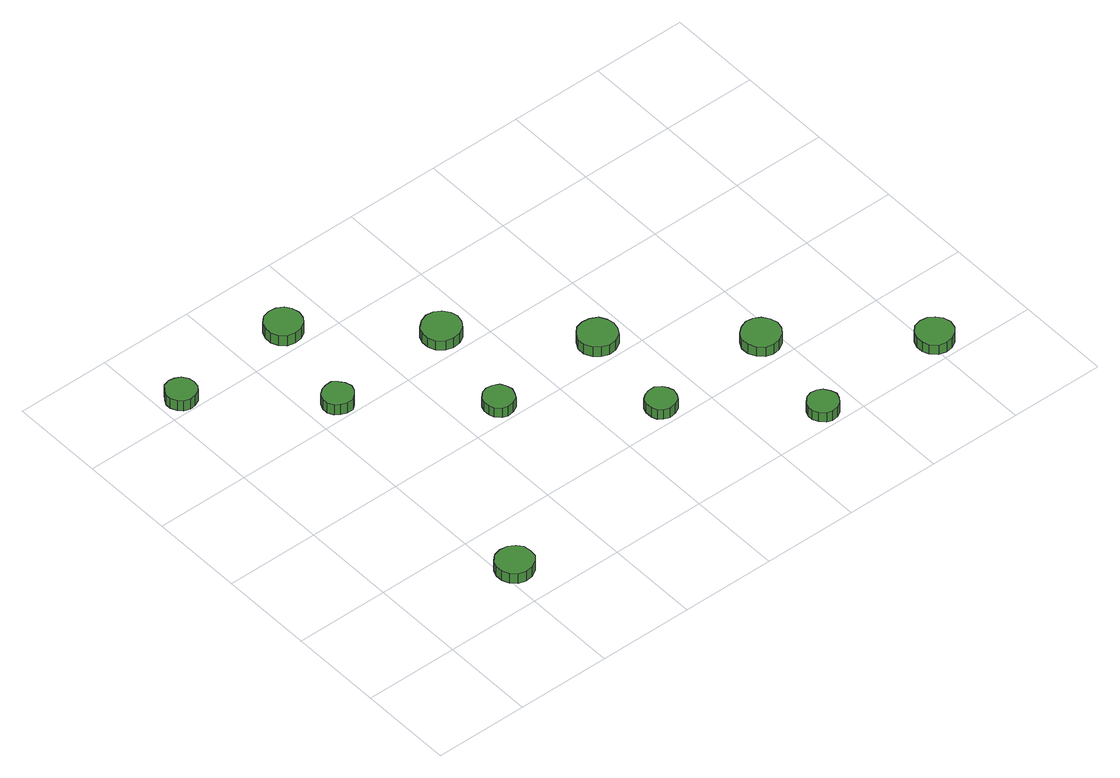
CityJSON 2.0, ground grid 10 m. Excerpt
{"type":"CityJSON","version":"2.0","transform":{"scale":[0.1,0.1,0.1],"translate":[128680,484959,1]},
"CityObjects":{
"tree1":{"type":"SolitaryVegetationObject","attributes":{"function":"something"},"geometry":[{"type":"MultiSurface","lod":"1","boundaries":[[[0,1,2,3,4,5,6,7,8,9,10,11,12,13,14]],[[15,16,17,18,19,20,21,22,23,24,25,26,27,28,29]],[[0,29,28,1]],[[1,28,27,2]],[[2,27,26,3]],[[3,26,25,4]],[[4,25,24,5]],[[5,24,23,6]],[[6,23,22,7]],[[7,22,21,8]],[[8,21,20,9]],[[9,20,19,10]],[[10,19,18,11]],[[11,18,17,12]],[[12,17,16,13]],[[13,16,15,14]],[[14,15,29,0]]]}]},
"tree2":{"type":"SolitaryVegetationObject","attributes":{"function":"something"},"geometry":[{"type":"MultiSurface","lod":"1","boundaries":[[[30,31,32,33,34,35,36,37,38,39,40,41,42,43,44]],[[45,46,47,48,49,50,51,52,53,54,55,56,57,58,59]],[[30,59,58,31]],[[31,58,57,32]],[[32,57,56,33]],[[33,56,55,34]],[[34,55,54,35]],[[35,54,53,36]],[[36,53,52,37]],[[37,52,51,38]],[[38,51,50,39]],[[39,50,49,40]],[[40,49,48,41]],[[41,48,47,42]],[[42,47,46,43]],[[43,46,45,44]],[[44,45,59,30]]]}]},
"tree3":{"type":"SolitaryVegetationObject","attributes":{"function":"something"},"geometry":[{"type":"MultiSurface","lod":"1","boundaries":[[[60,61,62,63,64,65,66,67,68,69,70,71,72,73,74]],[[75,76,77,78,79,80,81,82,83,84,85,86,87,88,89]],[[60,89,88,61]],[[61,88,87,62]],[[62,87,86,63]],[[63,86,85,64]],[[64,85,84,65]],[[65,84,83,66]],[[66,83,82,67]],[[67,82,81,68]],[[68,81,80,69]],[[69,80,79,70]],[[70,79,78,71]],[[71,78,77,72]],[[72,77,76,73]],[[73,76,75,74]],[[74,75,89,60]]]}]},
"tree4":{"type":"SolitaryVegetationObject","attributes":{"function":"something"},"geometry":[{"type":"MultiSurface","lod":"1","boundaries":[[[90,91,92,93,94,95,96,97,98,99,100,101,102,103,104]],[[105,106,107,108,109,110,111,112,113,114,115,116,117,118,119]],[[90,119,118,91]],[[91,118,117,92]],[[92,117,116,93]],[[93,116,115,94]],[[94,115,114,95]],[[95,114,113,96]],[[96,113,112,97]],[[97,112,111,98]],[[98,111,110,99]],[[99,110,109,100]],[[100,109,108,101]],[[101,108,107,102]],[[102,107,106,103]],[[103,106,105,104]],[[104,105,119,90]]]}]},
"tree5":{"type":"SolitaryVegetationObject","attributes":{"function":"something"},"geometry":[{"type":"MultiSurface","lod":"1","boundaries":[[[120,121,122,123,124,125,126,127,128,129,130,131,132,133,134]],[[135,136,137,138,139,140,141,142,143,144,145,146,147,148,149]],[[120,149,148,121]],[[121,148,147,122]],[[122,147,146,123]],[[123,146,145,124]],[[124,145,144,125]],[[125,144,143,126]],[[126,143,142,127]],[[127,142,141,128]],[[128,141,140,129]],[[129,140,139,130]],[[130,139,138,131]],[[131,138,137,132]],[[132,137,136,133]],[[133,136,135,134]],[[134,135,149,120]]]}]},
"tree6":{"type":"SolitaryVegetationObject","attributes":{"function":"something"},"geometry":[{"type":"MultiSurface","lod":"1","boundaries":[[[150,151,152,153,154,155,156,157,158,159,160,161,162,163,164]],[[165,166,167,168,169,170,171,172,173,174,175,176,177,178,179]],[[150,179,178,151]],[[151,178,177,152]],[[152,177,176,153]],[[153,176,175,154]],[[154,175,174,155]],[[155,174,173,156]],[[156,173,172,157]],[[157,172,171,158]],[[158,171,170,159]],[[159,170,169,160]],[[160,169,168,161]],[[161,168,167,162]],[[162,167,166,163]],[[163,166,165,164]],[[164,165,179,150]]]}]},
"tree7":{"type":"SolitaryVegetationObject","attributes":{"function":"something"},"geometry":[{"type":"MultiSurface","lod":"1","boundaries":[[[180,181,182,183,184,185,186,187,188,189,190,191,192,193,194]],[[195,196,197,198,199,200,201,202,203,204,205,206,207,208,209]],[[180,209,208,181]],[[181,208,207,182]],[[182,207,206,183]],[[183,206,205,184]],[[184,205,204,185]],[[185,204,203,186]],[[186,203,202,187]],[[187,202,201,188]],[[188,201,200,189]],[[189,200,199,190]],[[190,199,198,191]],[[191,198,197,192]],[[192,197,196,193]],[[193,196,195,194]],[[194,195,209,180]]]}]},
"tree8":{"type":"SolitaryVegetationObject","attributes":{"function":"something"},"geometry":[{"type":"MultiSurface","lod":"1","boundaries":[[[210,211,212,213,214,215,216,217,218,219,220,221,222,223,224]],[[225,226,227,228,229,230,231,232,233,234,235,236,237,238,239]],[[210,239,238,211]],[[211,238,237,212]],[[212,237,236,213]],[[213,236,235,214]],[[214,235,234,215]],[[215,234,233,216]],[[216,233,232,217]],[[217,232,231,218]],[[218,231,230,219]],[[219,230,229,220]],[[220,229,228,221]],[[221,228,227,222]],[[222,227,226,223]],[[223,226,225,224]],[[224,225,239,210]]]}]},
"tree9":{"type":"SolitaryVegetationObject","attributes":{"function":"something"},"geometry":[{"type":"MultiSurface","lod":"1","boundaries":[[[240,241,242,243,244,245,246,247,248,249,250,251,252,253,254]],[[255,256,257,258,259,260,261,262,263,264,265,266,267,268,269]],[[240,269,268,241]],[[241,268,267,242]],[[242,267,266,243]],[[243,266,265,244]],[[244,265,264,245]],[[245,264,263,246]],[[246,263,262,247]],[[247,262,261,248]],[[248,261,260,249]],[[249,260,259,250]],[[250,259,258,251]],[[251,258,257,252]],[[252,257,256,253]],[[253,256,255,254]],[[254,255,269,240]]]}]},
"tree10":{"type":"SolitaryVegetationObject","attributes":{"function":"something"},"geometry":[{"type":"MultiSurface","lod":"1","boundaries":[[[270,271,272,273,274,275,276,277,278,279,280,281,282,283,284]],[[285,286,287,288,289,290,291,292,293,294,295,296,297,298,299]],[[270,299,298,271]],[[271,298,297,272]],[[272,297,296,273]],[[273,296,295,274]],[[274,295,294,275]],[[275,294,293,276]],[[276,293,292,277]],[[277,292,291,278]],[[278,291,290,279]],[[279,290,289,280]],[[280,289,288,281]],[[281,288,287,282]],[[282,287,286,283]],[[283,286,285,284]],[[284,285,299,270]]]}]},
"tree11":{"type":"SolitaryVegetationObject","attributes":{"function":"something"},"geometry":[{"type":"MultiSurface","lod":"1","boundaries":[[[300,301,302,303,304,305,306,307,308,309,310,311,312,313,314]],[[315,316,317,318,319,320,321,322,323,324,325,326,327,328,329]],[[300,329,328,301]],[[301,328,327,302]],[[302,327,326,303]],[[303,326,325,304]],[[304,325,324,305]],[[305,324,323,306]],[[306,323,322,307]],[[307,322,321,308]],[[308,321,320,309]],[[309,320,319,310]],[[310,319,318,311]],[[311,318,317,312]],[[312,317,316,313]],[[313,316,315,314]],[[314,315,329,300]]]}]}
},
"vertices":[
[130,42,20],[129,50,20],[124,56,20],[117,60,20],[109,61,20],[101,59,20],[95,53,20],[92,46,20],[92,38,20],[95,31,20],[101,25,20],[109,23,20],[117,24,20],[124,28,20],[129,34,20],[129,34,8],[124,28,8],[117,24,8],[109,23,8],[101,25,8],[95,31,8],[92,38,8],[92,46,8],[95,53,8],[101,59,8],[109,61,8],[117,60,8],[124,56,8],[129,50,8],[130,42,8],
[34,412,24],[33,418,24],[29,424,24],[23,427,24],[17,428,24],[10,426,24],[6,421,24],[3,415,24],[3,409,24],[6,403,24],[10,398,24],[17,396,24],[23,397,24],[29,400,24],[33,405,24],[33,405,11],[29,400,11],[23,397,11],[17,396,11],[10,398,11],[6,403,11],[3,409,11],[3,415,11],[6,421,11],[10,426,11],[17,428,11],[23,427,11],[29,424,11],[33,418,11],[34,412,11],
[143,314,23],[141,321,23],[137,326,23],[132,330,23],[125,330,23],[119,328,23],[114,324,23],[111,318,23],[111,311,23],[114,305,23],[119,301,23],[125,299,23],[132,299,23],[137,303,23],[141,308,23],[141,308,10],[137,303,10],[132,299,10],[125,299,10],[119,301,10],[114,305,10],[111,311,10],[111,318,10],[114,324,10],[119,328,10],[125,330,10],[132,330,10],[137,326,10],[141,321,10],[143,314,10],
[169,420,23],[167,428,23],[163,434,23],[156,438,23],[148,439,23],[140,437,23],[134,431,23],[131,424,23],[131,416,23],[134,409,23],[140,403,23],[148,401,23],[156,402,23],[163,406,23],[167,412,23],[167,412,10],[163,406,10],[156,402,10],[148,401,10],[140,403,10],[134,409,10],[131,416,10],[131,424,10],[134,431,10],[140,437,10],[148,439,10],[156,438,10],[163,434,10],[167,428,10],[169,420,10],
[256,217,20],[254,224,20],[251,229,20],[245,232,20],[238,233,20],[232,231,20],[227,226,20],[225,220,20],[225,214,20],[227,208,20],[232,203,20],[238,201,20],[245,202,20],[251,205,20],[254,211,20],[254,211,8],[251,205,8],[245,202,8],[238,201,8],[232,203,8],[227,208,8],[225,214,8],[225,220,8],[227,226,8],[232,231,8],[238,233,8],[245,232,8],[251,229,8],[254,224,8],[256,217,8],
[280,323,20],[278,331,20],[273,338,20],[266,342,20],[258,343,20],[250,340,20],[243,334,20],[240,327,20],[240,319,20],[243,311,20],[250,305,20],[258,303,20],[266,304,20],[273,308,20],[278,315,20],[278,315,8],[273,308,8],[266,304,8],[258,303,8],[250,305,8],[243,311,8],[240,319,8],[240,327,8],[243,334,8],[250,340,8],[258,343,8],[266,342,8],[273,338,8],[278,331,8],[280,323,8],
[370,119,19],[368,125,19],[365,130,19],[359,134,19],[352,134,19],[346,132,19],[341,128,19],[339,122,19],[339,115,19],[341,109,19],[346,105,19],[352,103,19],[359,104,19],[365,107,19],[368,112,19],[368,112,7],[365,107,7],[359,104,7],[352,103,7],[346,105,7],[341,109,7],[339,115,7],[339,122,7],[341,128,7],[346,132,7],[352,134,7],[359,134,7],[365,130,7],[368,125,7],[370,119,7],
[386,224,18],[384,232,18],[380,239,18],[372,243,18],[364,244,18],[356,242,18],[350,236,18],[346,228,18],[346,220,18],[350,212,18],[356,207,18],[364,204,18],[372,205,18],[380,209,18],[384,216,18],[384,216,6],[380,209,6],[372,205,6],[364,204,6],[356,207,6],[350,212,6],[346,220,6],[346,228,6],[350,236,6],[356,242,6],[364,244,6],[372,243,6],[380,239,6],[384,232,6],[386,224,6],
[484,20,17],[482,26,17],[478,32,17],[473,35,17],[466,36,17],[460,34,17],[455,29,17],[452,23,17],[452,17,17],[455,11,17],[460,6,17],[466,4,17],[473,5,17],[478,8,17],[482,14,17],[482,14,5],[478,8,5],[473,5,5],[466,4,5],[460,6,5],[455,11,5],[452,17,5],[452,23,5],[455,29,5],[460,34,5],[466,36,5],[473,35,5],[478,32,5],[482,26,5],[484,20,5],
[503,127,17],[501,135,17],[496,142,17],[489,146,17],[481,147,17],[473,144,17],[467,139,17],[463,131,17],[463,123,17],[467,115,17],[473,109,17],[481,107,17],[489,108,17],[496,112,17],[501,119,17],[501,119,5],[496,112,5],[489,108,5],[481,107,5],[473,109,5],[467,115,5],[463,123,5],[463,131,5],[467,139,5],[473,144,5],[481,147,5],[489,146,5],[496,142,5],[501,135,5],[503,127,5],
[627,25,16],[625,33,16],[620,39,16],[614,43,16],[606,44,16],[598,42,16],[592,36,16],[589,29,16],[589,21,16],[592,14,16],[598,8,16],[606,6,16],[614,7,16],[620,11,16],[625,17,16],[625,17,4],[620,11,4],[614,7,4],[606,6,4],[598,8,4],[592,14,4],[589,21,4],[589,29,4],[592,36,4],[598,42,4],[606,44,4],[614,43,4],[620,39,4],[625,33,4],[627,25,4]
]}
